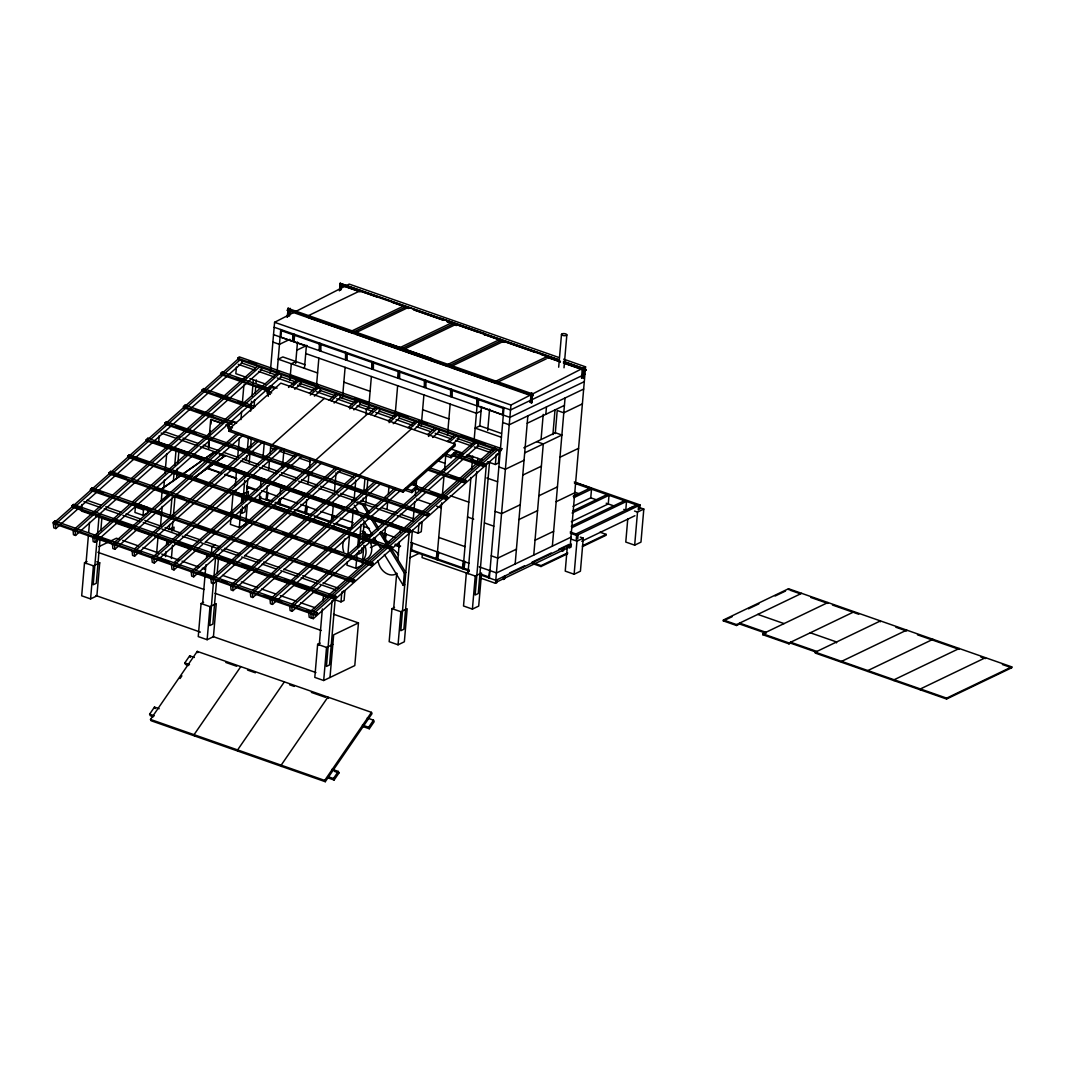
<?xml version="1.0" encoding="UTF-8"?>
<svg xmlns="http://www.w3.org/2000/svg" width="1065" height="1065" viewBox="0 0 1065 1065"><rect width="100%" height="100%" fill="white"/><g stroke="black" fill="none" stroke-linecap="round" stroke-linejoin="round"><path stroke-width="1.5" d="M82.032 504.464L81.473 511.054L92.415 514.874M87.05 561.521L84.521 562.733L81.686 595.801L90.578 598.916L96.888 595.894L99.724 562.826L96.755 561.788M85.985 563.585L88.395 535.549M88.675 532.247L89.527 522.356M90.578 598.916L93.414 565.848L99.724 562.826M97.141 538.61L93.188 584.778L96.289 583.287L100.097 538.77M97.567 533.658L98.978 517.177M100.816 530.53L101.934 517.337M135.401 507.02L134.935 512.451L143.03 515.274L147.529 513.117L147.995 507.686L139.901 504.85L135.401 507.02L143.495 509.842L146.491 508.404M143.03 515.274L143.495 509.842M159.218 435.771L158.658 442.361L168.044 445.636M156.608 553.481L158.033 536.946M205.212 458.389L214.571 451.76L162.319 488.502L161.281 500.723L169.282 495.039M160.482 526.23L162.186 506.434M163.744 488.303L164.449 480.049M165.008 473.459L166.712 453.663M165.514 556.596L165.94 551.643M166.499 545.027L166.925 540.062M167.964 544.135L168.257 540.834M169.242 529.292L169.668 524.339M170.373 516.099L171.931 497.954M173.342 481.46L174.194 471.569M174.753 464.979L176.031 450.136M172.051 531.102L172.903 521.211M173.475 514.608L175.033 496.463M176.577 478.331L177.429 468.427M177.855 463.488L178.987 450.295M171.385 558.539L172.517 545.307M173.795 530.423L174.074 527.122L169.042 529.545M208.354 447.127L208.913 440.644M209.459 434.161L210.71 419.57L221.879 423.018M208.767 448.471L209.326 441.988M210.018 433.894L210.298 430.646M210.857 424.163L211.269 419.304M201.085 603.522L198.25 636.59L207.143 639.706L213.439 636.684L216.275 603.615L209.978 606.637L201.085 603.522L203.601 602.324M202.683 602.723L205.931 564.796M206.504 558.206L206.783 554.905M211.442 553.148L212.002 546.558L215.103 545.08M207.143 639.706L209.978 606.637M213.413 582.701L209.738 625.581L212.84 624.09L216.661 579.573M213.985 576.112L215.543 557.967M217.22 572.97L218.498 558.127M236.417 367.079L235.844 373.669L246.787 377.489M230.972 517.79L230.399 524.406L239.305 527.508L244.338 525.098M231.398 512.824L233.102 492.988M235.272 485.573L236.537 470.73M237.668 457.537L239.372 437.755M240.93 419.61L241.635 411.356M242.341 403.116L243.898 384.971M244.311 380.019L244.604 376.73M239.305 527.508L240.863 509.323M241.422 502.707L241.995 496.104M242.461 506.78L241.901 513.383L245.003 511.892L245.562 505.289M242.887 501.841L244.724 480.395M245.017 477.093L245.296 473.792M246.428 460.599L246.854 455.66M247.28 450.708L248.411 437.515M250.661 411.13L251.513 401.225M251.939 396.287L253.35 379.792M245.988 500.35L247.826 478.904M249.237 462.41L250.089 452.519M250.515 447.566L251.367 437.675M254.056 406.337L254.615 399.748M255.187 393.145L255.746 386.542M256.026 383.254L256.319 379.952M245.602 524.486L247.306 504.65M248.012 496.383L248.438 491.418L242.141 494.44L233.235 491.324L235.764 490.126M268.713 503.865L259.301 500.577L259.94 493.162M260.472 486.905L261.045 480.328M262.882 458.922L264.293 442.468M268.234 396.38L268.526 393.078M268.806 389.79L269.086 386.502L274.344 388.339M270.217 373.322L274.584 322.296L349.214 284.102L558.952 357.521M266.13 499.911L267.328 485.92M268.739 469.452L269.445 461.225M270.151 452.998L270.856 444.757M276.927 373.975L280.734 329.538M266.916 500.177L268.114 492.509M281.519 329.817L280.88 337.219L292.436 341.266L293.075 333.851M287.297 317.303L288.149 308.304L289.334 308.717L288.735 316.265M287.39 317.25L288.149 308.304M289.667 315.826L290.306 308.371L289.374 308.81M278.471 504.224L278.857 499.778M279.256 504.504L279.762 498.58M280.175 493.801L280.734 487.224M282.438 467.468L283.982 449.363M289.906 380.218L291.317 363.764L295.977 361.528M293.234 341.532L293.86 334.13M280.042 504.783L280.548 498.846M294.646 334.41L294.02 341.812L306.92 345.872M295.671 363.405L297.494 341.998M304.457 368.357L306.361 346.138M304.736 513.423L305.921 505.742M319.34 343.05L319.26 350.185M305.522 513.689L306.72 499.698M308.131 483.244L308.837 475.017M309.542 466.776L310.248 458.549M316.318 387.766L318.861 358.133M319.487 350.731L320.126 343.329M306.307 513.969L307.505 506.288M320.911 343.596L320.831 350.744M339.416 290.851L340.241 283.303L558.979 359.863L340.055 283.397M340.241 283.303L340.121 284.635L358.745 291.144M340.534 284.249L339.895 290.173L340.534 284.249L341.466 283.809L340.946 289.773M340.72 289.773L341.239 283.809M320.152 643.114L317.636 644.325L314.801 677.393L323.693 680.508L354.791 665.572L358.452 622.918L333.478 614.186M319.234 645.217L322.349 608.94M323.054 600.7L323.48 595.748M345.606 352.235L345.526 359.384M332.04 519.92L333.265 505.595M334.53 490.792L336.087 472.674M342.437 398.603L345.113 367.332M345.752 359.917L346.391 352.515M332.919 519.014L333.758 515.487M347.177 352.795L347.097 359.93M323.693 680.508L326.529 647.44L332.826 644.405M332.094 600.46L326.436 666.424L329.538 664.933L335.195 598.969M329.99 677.486L333.651 634.833L358.452 622.918M340.986 601.885L341.838 592.007L344.927 590.516L344.088 600.394L340.986 601.885L333.159 599.142M347.243 561.894L346.964 565.196L355.856 568.311L362.153 565.289L363.857 545.44M347.816 555.278L349.506 535.429M351.676 528.027L353.101 511.533M354.232 498.34L355.777 480.195M365.961 414.112L366.373 409.173L369.475 407.695M371.858 361.434L371.778 368.57M368.703 407.802L371.379 376.517M372.018 369.116L372.644 361.701M373.442 361.98L373.362 369.116M355.856 568.311L357.134 553.427M357.694 546.811L358.692 535.242L364.989 532.22L364.563 537.173M358.745 550.871L358.452 554.173L361.554 552.682L361.98 547.743M359.158 545.932L360.995 524.486M362.979 501.402L363.258 498.101M363.831 491.498L364.962 478.305M362.406 542.791L364.097 522.995M365.801 503.213L366.506 494.959M366.932 490.02L367.918 478.465M387.607 345.26L388.658 343.489L432.43 358.798L431.365 360.729L432.43 358.798M383.773 538.025L384.705 533.312M398.124 370.62L398.044 377.769M384.438 539.782L385.503 527.282M387.061 509.177L387.62 502.587M388.326 494.36L389.031 486.119M395.102 415.35L397.644 385.716M398.27 378.301L398.909 370.9M385.171 540.661L386.289 533.871M399.695 371.179L399.628 378.315M404.287 351.064L404.46 349.094L456.552 324.079M392 608.621L389.164 641.689L398.057 644.804L404.354 641.782L407.189 608.714L400.893 611.736L392 608.621L394.516 607.409M393.731 607.862L396.699 573.236M397.831 560.044L399.388 541.899M400.24 532.007L400.52 528.706M398.057 644.804L400.893 611.736M404.74 584.725L403.276 585.417L404.327 573.196L389.817 549.447M409.133 533.419L400.799 630.72L403.888 629.229L412.381 530.277M424.389 379.819L424.309 386.954M413.18 520.013L414.724 501.908M415.297 495.318L415.856 488.728M416.135 485.44L416.561 480.501M421.221 426.186L423.91 394.902M424.536 387.5L425.175 380.085M411.356 550.738L412.554 543.057M425.96 380.365L425.88 387.5M418.172 533.192L419.024 523.314L422.113 521.823L421.274 531.701L418.172 533.192L411.915 530.996M422.326 554.639L422.073 557.607L475.243 576.032L481.54 573.01L478.704 606.078L472.407 609.1L463.515 605.985L466.35 572.917L468.866 571.705M447.846 366.307L448.019 364.337L500.097 339.336L499.924 341.306L447.846 366.307L356.362 334.29L356.535 332.32L408.614 307.306M436.038 559.378L437.236 551.697M450.641 389.005L450.575 396.14M436.823 559.658L441.695 502.866M442.268 496.277L444.092 474.884M444.518 469.945L445.796 455.128M447.486 435.372L450.162 404.101M450.801 396.686L451.44 389.284M437.622 559.924L438.807 552.256M452.226 389.564L452.146 396.699M462.303 568.564L463.501 560.896M476.907 398.204L476.827 405.339M463.089 568.843L470.93 477.493M471.635 469.252L472.754 456.086M473.885 442.92L477.692 398.47M463.874 569.123L465.072 561.441M478.491 398.749L478.411 405.885M484.562 335.195L484.788 333.664L441.016 318.342M485.494 334.743L447.992 321.457M501.415 437.302L475.163 428.103L479.809 425.867L481.46 406.617M467.948 573.809L476.721 471.555M477.573 461.664L477.852 458.363M472.407 609.1L475.243 576.032M487.73 430.553L489.567 409.146M486.465 463.075L475.15 595.015L478.252 593.538L489.567 461.598M487.544 461.757L495.358 464.5L496.21 454.622L499.299 453.131L499.019 450.229M488.569 577.763L489.754 570.081M503.173 407.389L502.534 414.804L479.956 406.431M489.354 578.042L503.958 407.669M481.447 578.388L495.518 583.314L510.947 405.033L585.564 366.839L570.321 544.614M497.195 579.666L496.942 582.622L495.518 583.314M503.678 576.524L503.426 579.493L504.57 578.934L504.823 575.979M515.154 563.997L527.854 415.843M531.728 402.77L530.317 402.357L531.089 393.411L532.021 392.972L530.543 402.357L531.728 402.77L532.487 393.824L531.315 393.411M531.635 402.823L532.487 393.824M287.936 309.835L287.004 310.274L532.114 396.073L533.046 395.621L533.179 394.143L287.976 308.397M547.863 358.08L548.022 356.109L495.944 381.11L495.771 383.08L452.226 367.838L452.385 365.867L504.477 340.867M541.1 439.06L543.217 414.365M533.751 555.065L543.283 443.959L536.72 441.656M545.826 414.325L546.465 406.923M533.259 563.824L540.98 566.527L541.06 565.635L567.698 552.841M552.895 434.587L555.011 409.932M558.672 367.212L561.495 334.357M555.251 433.548L557.221 410.504L563.784 412.807L582.395 403.875M564.011 367.798L566.833 334.929A2.689 1.052 4.9 0 0 563.039 333.611A2.689 1.052 4.9 0 0 562.613 335.382A2.689 1.052 4.9 0 0 566.833 334.929M552.362 546.132L565.062 397.99M562.626 548.235L562.36 551.191L563.518 550.645L563.771 547.676M581.61 377.849L582.236 368.849L583.167 368.41L582.448 377.449L581.477 377.795L583.713 377.809L584.485 368.863L583.713 377.809M567.352 546.318L565.235 571.12L574.128 574.235L580.425 571.213L583.261 538.144L580.292 537.106M566.553 546.611L569.682 547.703L569.935 544.748M563.412 363.019L585.138 370.62L585.351 369.089L563.638 361.488M564.357 362.42L586.07 370.167L564.344 362.566M577.589 484.322L577.669 483.43L590.795 488.023M576.245 539.755L576.618 535.442L640.078 504.97L639.706 509.283M574.128 574.235L576.964 541.166L583.261 538.144M577.696 539.063L578.069 534.736L570.241 531.994M599.981 532.207L606.171 534.377L606.091 535.269L582.409 546.625M625.781 510.068L626.513 501.429L571.878 527.668M627.764 518.908L625.781 542.058L634.673 545.16L640.97 542.138L643.806 509.07L639.359 507.512M634.673 545.16L637.509 512.092L643.806 509.07M638.255 509.989L638.614 505.662L574.448 483.204M740.907 623.358L736.474 625.488L723.335 620.895L723.415 620.003L788.526 588.745L1011.75 666.876L1011.67 667.768L946.572 699.026L815.258 653.058L815.337 652.179L880.436 620.922L880.369 621.8M736.474 625.488L736.541 624.596L801.652 593.338M791.961 642.448L788.992 643.872L762.74 634.687L762.806 633.795L827.918 602.537L827.838 603.416L810.851 597.478M788.446 589.637L788.526 588.745M788.992 643.872L789.072 642.98L854.183 611.723L854.103 612.615L858.736 614.239M836.491 642.874L836.571 641.982L810.305 632.783M841.523 662.257L841.59 661.365L906.701 630.107L906.621 630.999L895.811 627.218M867.775 671.443L867.855 670.564L932.967 639.306M894.041 680.641L894.121 679.75L959.232 648.492L959.152 649.384L932.887 640.185M920.306 689.827L920.386 688.948L985.484 657.691L985.418 658.569L980.772 656.945M946.572 699.026L946.639 698.134L1011.75 666.876M153.387 716.772L150.272 715.68L149.606 714.176L154.465 707.093L159.151 708.718M188.585 665.519L185.47 664.427L184.804 662.923L189.663 655.827L194.349 657.464M150.511 719.447L197.251 651.381L371.459 712.352L372.031 713.63L325.278 781.697L151.084 720.725L150.511 719.447L324.705 780.419L325.278 781.697M180.052 678.538L181.915 675.822M240.797 666.623L194.056 734.69L194.629 735.968M284.355 681.866L237.601 749.933L238.174 751.211M324.705 780.419L371.459 712.352M338.311 771.433L338.976 772.937L334.104 780.019L333.438 778.528L338.311 771.433L332.08 769.25M373.509 720.18L374.174 721.671L369.302 728.766L368.636 727.262L373.509 720.18L367.279 717.996M241.569 360.116L241.848 363.019L55.833 528.56L53.782 527.841L53.25 522.396L54.794 521.011L317.423 612.934L315.972 615.397L53.356 523.487M71.848 505.835L73.405 504.464L336.021 596.373L334.583 598.85L71.954 506.927L71.848 505.835L334.477 597.758L336.021 596.373M90.458 489.288L92.003 487.903L354.618 579.826L353.181 582.289L90.565 490.379L90.458 489.288L353.074 581.21L354.618 579.826M109.056 472.727L110.6 471.356L373.229 563.265L371.778 565.741L109.163 473.819L109.056 472.727L371.672 564.65L373.229 563.265M127.654 456.179L129.211 454.795L391.827 546.718L390.376 549.181L127.76 457.271L127.654 456.179L390.269 548.102L391.827 546.718M146.251 439.619L147.809 438.248L410.424 530.157L408.987 532.633L146.358 440.71L146.251 439.619L408.88 531.541L410.424 530.157M164.862 423.071L166.406 421.687L429.022 513.61L427.584 516.072L164.969 424.163L164.862 423.071L427.478 514.981L429.022 513.61M232.024 424.562L183.566 407.602L183.46 406.511L185.004 405.139L236.59 423.191M252.192 408.561L202.164 391.055L202.057 389.963L203.615 388.579L255.201 406.63M269.232 391.454L220.761 374.494L220.668 373.402L222.212 372.031L270.67 388.991M237.708 358.226L239.266 356.855L501.881 448.764L500.444 451.24L237.814 359.318L237.708 358.226L500.337 450.149L501.881 448.764M54.595 522.382L129.318 455.887L129.211 454.795M130.236 455.061L239.372 357.933M148.421 441.429L55.407 524.206L55.833 528.56M150.897 439.219L240.184 359.757M74.297 529.278L128.852 480.714M131.341 478.505L257.823 365.934M76.347 529.997L149.513 464.886M151.989 462.676L259.887 366.653M73.059 530.383L73.472 534.736L75.535 535.455L261.551 369.914L261.258 367.012M93.986 536.161L129.957 504.158M132.433 501.961L278.764 371.725M150.604 488.329L94.812 537.985L95.224 542.351L93.174 541.632L92.748 537.266M153.094 486.119L279.576 373.549M95.224 542.351L281.24 376.81L280.96 373.895M231.105 429.355L227.99 428.263L227.79 426.213L233.222 421.394L236.337 422.486M270.324 394.463L267.209 393.371L267.009 391.334L272.44 386.502M228.709 429.461L280.801 383.134L455.008 444.105L455.181 445.849L403.089 492.176L228.882 431.205L228.709 429.461L402.916 490.446L455.008 444.105M228.882 431.205L231.132 429.208M113.689 543.057L131.048 527.614M133.524 525.404L168.243 494.506M170.733 492.296L236.457 433.801M288.535 387.447L297.215 379.726M115.739 543.776L151.709 511.772M154.185 509.563L238.507 434.52M291.837 387.061L299.278 380.445M112.451 544.162L112.863 548.528L114.927 549.247L242.66 435.572M294.739 389.218L300.942 383.693L300.663 380.791M134.616 548.848L169.348 517.949M171.824 515.74L256.146 440.697M309.476 393.238L318.155 385.517M152.801 535.229L134.203 551.777L134.629 556.143L132.566 555.411L132.14 551.058M155.277 533.019L190.009 502.121M192.485 499.911L258.209 441.416M310.288 395.062L318.968 387.34M134.629 556.143L262.349 442.468M314.441 396.113L320.632 390.589L320.352 387.687M324.346 398.377L272.267 444.704L272.44 446.448M153.08 556.849L170.44 541.393M172.916 539.196L277.086 446.488M329.165 400.134L336.607 393.518M156.382 556.462L191.101 525.564M193.577 523.354L277.898 448.312M331.228 400.853L338.67 394.236M151.842 557.954L152.268 562.307L154.319 563.026L282.052 449.363M334.13 403.009L340.334 397.485L340.055 394.582M174.021 562.639L295.538 454.489M348.867 407.03L356.309 400.413M192.193 549.007L173.595 565.568L174.021 569.921L171.958 569.203L171.532 564.849M194.669 546.811L298.839 454.103M349.679 408.853L358.359 401.132M174.021 569.921L202.536 544.548M205.013 542.338L301.741 456.246M353.833 409.905L360.023 404.38L359.744 401.478M367.904 413.619L315.812 459.947L315.986 461.691M192.472 570.64L316.478 460.28M368.57 413.926L375.998 407.296M195.774 570.254L317.303 462.103M370.62 414.644L378.062 408.015M191.234 571.745L191.66 576.098L193.71 576.817L321.444 463.142M374.76 415.696L379.726 411.276L379.446 408.374M213.413 576.431L334.942 468.267M388.259 420.821L395.701 414.192M214.225 578.255L338.231 467.894M389.071 422.645L397.764 414.911M210.923 578.641L211.349 582.994L213.413 583.713L241.928 558.326M244.417 556.116L341.133 470.038M393.225 423.684L399.428 418.172L399.135 415.27M231.864 584.419L342.238 486.199M344.714 483.989L355.87 474.058M407.962 427.717L415.403 421.088M356.695 475.882L232.676 586.243L233.102 590.609L231.052 589.89L230.626 585.524M410.012 428.436L417.453 421.807M411.449 428.862L359.371 475.19L359.544 476.934M233.102 590.609L360.835 476.934M414.152 429.475L419.117 425.068L418.838 422.153M252.804 590.21L343.329 509.656M345.805 507.446L374.334 482.059M427.651 434.6L435.092 427.984M253.616 592.034L377.622 481.673M428.476 436.424L437.156 428.702M250.315 592.42L250.741 596.786L252.804 597.505L281.32 572.118M283.809 569.908L380.524 483.829M432.616 437.475L438.82 431.951L438.527 429.049M271.255 598.211L381.629 499.991M384.106 497.781L395.261 487.85M447.353 441.496L454.795 434.879M396.087 489.674L272.081 600.034L272.494 604.401L270.443 603.669L270.017 599.315M449.403 442.215L456.845 435.598M272.494 604.401L400.227 490.725M453.557 443.266L458.509 438.847L458.23 435.944M404.034 489.887L411.822 492.602L411.623 490.552L417.054 485.733L412.381 484.096M451.041 457.724L450.841 455.674L456.273 450.841L456.472 452.891L451.041 457.724L443.253 454.995M411.822 492.602L417.254 487.783L417.054 485.733M292.196 604.001L382.721 523.434M385.197 521.238L474.484 441.775M293.008 605.825L476.548 442.494M289.72 606.211L290.133 610.564L292.196 611.283L320.711 585.91M323.201 583.7L426.12 492.097M428.609 489.887L478.212 445.742L477.919 442.84M494.772 447.327L308.757 612.881L309.183 617.234L313.296 618.672L499.299 453.131L498.46 463.009L495.358 464.5M313.296 611.39L403.821 530.823M406.298 528.613L495.584 449.15M314.108 613.214L424.482 514.994M426.959 512.784L497.635 449.869M315.972 615.397L317.423 612.934M414.924 488.582L446.182 499.525L447.633 497.049L411.676 484.469M427.265 469.838L464.793 482.964L466.23 480.501L430.273 467.921M452.119 455.474L483.39 466.417L484.828 463.941L453.57 452.998M446.182 499.525L447.633 497.049M464.793 482.964L466.23 480.501M483.39 466.417L484.828 463.941M201.205 461.238L162.319 488.502M194.615 477.067L225.407 455.54L216.075 462.17M194.735 477.306L213.399 464.06M360.689 290.532L308.61 315.546L308.437 317.516L351.982 332.759L352.156 330.789L404.247 305.775L404.074 307.758L353.487 332.04M289.88 339.349L279.456 344.354L272.893 342.051M296.789 350.239L306.813 345.419M410.531 351.29L409.559 353.181L410.411 352.622M484.668 334.996L485.507 334.596M98.938 546.625L107.698 542.418M110.614 541.02L116.444 538.224L119.573 539.316M246.894 488.941L249.862 487.517M497.275 382.362L546.358 358.798M260.992 496.929L259.567 497.608L270.523 501.442M259.301 500.577L260.739 499.884M481.074 411.063L476.428 413.287L305.722 353.54M582.369 368.903L583.207 368.49M585.138 370.62L586.07 370.021M584.938 374.241L510.521 409.958L274.171 327.235M530.317 402.357L531.382 401.958L530.543 402.357M584.299 381.643L509.895 417.373L273.532 334.65M583.66 389.058L509.256 424.775L502.693 422.486M351.663 500.949L353.114 500.244M332.187 514.941L331.069 521.717L314.095 515.779M527.228 423.258L564.423 405.392M356.309 502.573L362.499 504.73L363.95 504.038L369.076 512.425M523.834 447.846L555.318 432.723L561.881 435.026L524.686 452.891M524.047 460.293L505.449 469.226L498.873 466.923M366.453 537.093L369.435 535.655M372.577 539.236L375.559 537.798M370.434 547.556L377.889 543.975M522.782 475.11L541.379 466.177M559.977 457.244L578.588 448.312M410.97 542.511L469.146 563.332M520.239 504.743L501.628 513.663L495.065 511.373M538.837 495.811L557.434 486.878M410.012 557.687L418.958 553.401M404.327 573.196L405.778 572.504L391.268 548.741M518.961 519.547L537.572 510.628M556.17 501.695L574.767 492.762M573.196 496.25L589.438 488.449M574.528 495.837L578.961 493.707M573.782 497.688L591.501 489.181L590.755 497.821L573.037 506.328M572.983 510.894L606.957 494.586M572.091 513.024L609.007 495.305L608.261 503.945L571.346 521.677M516.432 549.181L497.821 558.113L491.258 555.81M535.029 540.248L553.627 531.315M571.293 526.243L624.463 500.71M575.566 534.177L636.564 504.943M628.616 508.99L632.397 507.166M570.96 537.199L496.556 572.93L479.17 566.846M509.669 572.93L524.513 565.808M531.928 562.24L551.231 552.988M558.646 549.42L569.043 544.428L568.79 547.397L497.541 581.596M495.771 580.345L571.359 544.055L571.106 547.024L569.682 547.703M581.756 541.246L634.926 515.726M582.488 545.746L606.171 534.377M540.98 566.527L567.618 553.733M723.335 620.895L732.214 616.635M748.495 608.821L758.852 603.842M775.134 596.027L785.491 591.048M762.74 634.687L765.695 633.262M563.651 359.158L585.564 366.839M563.545 361.541L585.257 369.142M340.96 284.235L409.226 308.118M413.872 309.755L443.346 320.072M447.979 321.617L477.679 332.014M483.683 334.184L559.697 360.795M340.946 284.382L376.637 296.869M392.146 302.3L409.213 308.278M413.859 309.902L443.346 320.219M447.992 321.843L455.753 324.559M483.67 334.33L534.87 352.249M541.073 354.419L559.684 360.942M447.154 321.87L456.539 325.145M403.728 306.893L408.388 308.531M450.269 323.188L456.472 325.358M498.367 340.015L504.57 342.185M546.452 356.855L560.416 361.741M563.518 362.819L585.244 370.42M340.015 284.821L360.183 291.89M403.622 307.093L406.724 308.171M451.72 323.92L456.366 325.544M498.26 340.214L504.464 342.384M546.345 357.041L560.31 361.927M388.445 344.86L432.217 360.183M287.856 309.729L533.046 395.621M274.584 322.296L510.947 405.033M280.654 330.43L503.878 408.561M305.242 364.776L282.837 356.935L278.191 359.171L317.583 372.95M479.809 425.867L501.429 433.442M343.849 382.149L370.114 391.334M422.632 409.719L448.897 418.918M248.744 361.221L256.558 363.964M290.958 375.998L314.401 384.199M355.044 398.43L369.116 403.355M397.258 413.207L408.201 417.027M419.144 420.861L426.959 423.59M461.345 435.638L484.788 443.839M241.356 362.846L255.414 367.771M260.1 369.409L275.728 374.88M280.414 376.517L296.043 381.989M299.172 383.08L316.358 389.098M319.473 390.189L335.102 395.661M339.788 397.298L355.417 402.77M360.103 404.407L374.174 409.333M378.86 410.97L394.503 416.455M399.202 418.092L414.844 423.564M417.973 424.655L433.615 430.14M438.301 431.778L453.943 437.249M457.071 438.354L472.714 443.825M477.413 445.463L493.055 450.934M238.254 364.337L255.44 370.354M258.569 371.445L274.198 376.917M277.313 378.008L294.499 384.026M297.628 385.117L313.256 390.589M316.385 391.68L333.571 397.698M336.686 398.789L352.315 404.261M357.001 405.898L372.63 411.37M375.759 412.461L392.972 418.478M396.1 419.583L413.3 425.601M416.428 426.692L430.513 431.618M435.199 433.269L450.841 438.74M455.54 440.378L471.183 445.862M474.311 446.954L489.953 452.425M574.328 481.952L640.078 504.97M634.54 511.054L637.509 512.092M249.902 378.581L265.531 384.052M270.217 385.69L277.113 388.139M450.042 448.671L462.516 452.998M467.202 454.635L482.232 459.894M575.273 492.389L578.402 493.494M590.915 497.874L597.185 500.071M606.211 503.226L614.399 506.088M623.784 509.376L626.926 510.468M455.62 451.786L463.342 454.489M466.443 455.567L472.62 457.737M236.39 378.035L244.204 380.777M258.276 385.703L269.219 389.524M470.863 460.107L484.934 465.032M220.668 373.402L269.125 390.362M453.584 454.928L483.284 465.325M267.009 391.334L271.682 392.958M446.168 454.036L450.841 455.674M437.356 460.652L445.09 463.355M486.798 477.959L497.608 481.739M789.911 590.143L800.121 593.724M832.471 605.04L852.559 612.069M917.444 634.78L931.343 639.652M1002.405 664.52L1011.67 667.768M216.222 394.05L230.293 398.976M238.107 401.705L242.793 403.342M450.708 476.122L464.779 481.047M202.057 389.963L253.643 408.015M428.729 469.292L464.686 481.873M570.347 533.245L576.618 535.442M413.193 482.711L416.282 483.79M450.269 495.691L468.813 502.174M571.026 539.09L576.964 541.166M196.053 410.052L213.253 416.069M430.54 492.123L447.739 498.14M183.46 406.511L231.917 423.471M416.375 488.036L446.075 498.433M210.71 419.57L221.32 423.284M225.86 424.868L228.895 425.933M227.79 426.213L232.463 427.85M405.392 488.382L411.623 490.552M757.787 614.399L784.053 623.597M270.577 448.059L274.943 449.59M279.323 451.121L294.512 456.432M299.145 458.056L309.968 461.837M337.778 471.569L353.221 476.987M416.561 499.152L430.46 504.011M436.637 506.181L441.269 507.805M467.535 516.991L473.712 519.161M484.535 522.942L493.801 526.19M175.898 426.067L196.213 433.175M239.984 448.498L254.056 453.424M282.185 463.262L293.128 467.096M304.071 470.93L311.899 473.659M346.285 485.693L363.485 491.711M410.371 508.125L424.442 513.05M723.415 620.003L736.541 624.596M762.806 633.795L789.072 642.98M815.337 652.179L946.639 698.134M164.17 431.538L179.799 437.009M182.927 438.101L198.569 443.572M203.255 445.223L218.884 450.695M223.57 452.332L237.641 457.258M242.341 458.895L257.97 464.367M262.656 466.004L278.298 471.476M281.413 472.58L297.055 478.052M301.741 479.689L317.37 485.161M320.498 486.252L337.698 492.27M340.827 493.375L356.455 498.846M361.155 500.483L376.784 505.955M381.47 507.592L397.112 513.064M400.227 514.155L414.298 519.081M533.339 562.932L541.06 565.635M161.068 433.029L176.697 438.5M179.825 439.592L197.025 445.609M200.153 446.701L217.353 452.718M219.217 453.384L236.111 459.295M240.797 460.932L256.439 466.403M259.554 467.495L276.754 473.512M279.882 474.617L295.511 480.089M298.639 481.18L315.839 487.198M318.968 488.289L334.596 493.761M337.725 494.852L354.925 500.87M357.76 501.868L373.682 507.446M376.81 508.538L394.01 514.555M397.139 515.646L412.767 521.118M213.12 452.452L216.208 453.53M219.31 454.622L223.956 456.246M438.74 537.426L464.992 546.625M175.858 448.378L188.359 452.745M193.058 454.396L204.001 458.23M214.944 462.05L229.015 466.976M232.13 468.068L247.772 473.539M252.458 475.19L268.087 480.661M272.786 482.299L286.858 487.224M293.101 489.407L307.173 494.333M311.872 495.984L325.93 500.909M332.187 503.093L344.701 507.473M350.944 509.656L357.201 511.852M371.272 516.778L383.773 521.144M390.03 523.341L405.672 528.812M155.73 442.068L172.929 448.085M197.93 456.845L202.63 458.482M219.816 464.5L230.759 468.334M262.03 479.277L276.101 484.202M283.916 486.931L288.602 488.569M326.116 501.708L343.316 507.725M368.33 516.485L373.016 518.122M390.216 524.14L401.159 527.974M207.103 467.934L219.23 472.168M225.287 474.298L235.884 477.999M206.543 468.201L221.693 473.499M224.728 474.564L236.843 478.797M261.511 490.659L277.659 496.317M281.44 497.635L297.654 503.306M300.743 504.384L316.971 510.068M320.831 511.426L337.046 517.097M340.134 518.176L353.261 522.769M363.311 526.296L369.488 528.453M380.312 532.234L394.982 537.372M246.574 486.173L257.464 489.993M246.601 487.104L255.853 490.339M362.02 531.182L364.989 532.22M266.197 499.019L272.773 501.309M275.662 502.321L291.69 507.938M296.323 509.563L311.779 514.967M335.728 523.354L351.157 528.759M364.297 533.352L370.474 535.509M385.929 540.927L389.803 542.271M395.195 544.162L400.6 546.052M410.637 549.567L469.346 570.121M480.155 573.902L489.434 577.15M274.877 502.973L290.905 508.577M294.033 509.669L310.155 515.314M314.401 516.805L330.243 522.343M333.212 523.381L350.438 529.412M364.217 534.244L370.407 536.401M395.115 545.054L399.748 546.678M410.571 550.459L469.266 571.013M480.089 574.794L495.917 580.332M273.412 505.502L287.51 510.441M293.78 512.638L307.878 517.577M312.578 519.214L328.246 524.699M332.959 526.35L347.057 531.289M351.277 532.646L358.692 535.242M132.433 456.978L149.633 462.995M174.647 471.755L185.59 475.589M196.532 479.41L207.475 483.244M238.733 494.187L262.19 502.387M302.833 516.618L320.019 522.635M345.033 531.395L355.976 535.216M366.919 539.05L377.862 542.884M112.278 472.993L126.336 477.905M154.478 487.757L168.55 492.682M176.364 495.425L184.178 498.154M218.578 510.188L238.893 517.31M260.779 524.965L265.465 526.603M282.664 532.62L296.736 537.545M324.865 547.397L338.936 552.322M346.751 555.065L354.565 557.794M103.052 492.829L92.109 488.995L92.003 487.903M134.31 503.772L151.51 509.789M156.196 511.426L160.895 513.064M198.41 526.203L215.609 532.22M240.61 540.967L248.425 543.709M262.496 548.635L273.439 552.469M304.71 563.412L321.896 569.429M326.596 571.066L331.282 572.704M86.984 500.231L101.042 505.156M105.728 506.794L121.357 512.265M126.043 513.902L141.672 519.374M144.8 520.466L161.987 526.483M165.102 527.574L180.731 533.046M185.417 534.683L201.045 540.155M205.731 541.792L219.803 546.718M224.489 548.355L240.131 553.84M244.83 555.477L260.472 560.949M263.601 562.04L279.243 567.525M283.929 569.163L299.571 574.634M302.7 575.739L318.342 581.21M323.028 582.848L338.67 588.319M83.882 501.721L101.069 507.739M104.197 508.83L119.826 514.302M122.941 515.393L140.127 521.411M143.256 522.502L158.885 527.974M162.013 529.065L179.2 535.083M182.315 536.174L197.944 541.646M201.072 542.737L218.258 548.755M221.387 549.846L238.6 555.863M241.728 556.968L258.928 562.986M262.057 564.077L276.141 569.003M280.827 570.654L298.04 576.671M301.169 577.763L316.811 583.247M319.939 584.339L335.582 589.81M75.069 506.101L79.755 507.739M114.155 519.773L134.47 526.882M178.241 542.205L192.312 547.13M220.455 556.982L231.398 560.816M242.341 564.636L250.155 567.379M284.541 579.413L307.985 587.614M95.531 515.966L111.159 521.437M115.845 523.075L131.474 528.546M134.603 529.638L150.218 535.109M154.904 536.747L170.533 542.218M175.219 543.856L190.848 549.327M193.976 550.419L209.699 555.93M214.291 557.528L229.934 563.012M233.062 564.104L250.262 570.121M253.39 571.226L269.032 576.697M273.732 578.335L289.374 583.806M294.06 585.457L308.144 590.383M312.83 592.02L327.86 597.279M122.688 540.408L138.304 545.866M142.99 547.516L158.605 552.975M161.72 554.066L178.907 560.084M182.022 561.175L199.195 567.179M202.323 568.271L205.439 569.376M222.612 575.38L236.67 580.305M241.356 581.943L256.971 587.401M261.657 589.038L275.702 593.964M280.388 595.601L296.003 601.059M300.689 602.71L314.734 607.622M93.986 535.788L111.186 541.805M136.187 550.552L140.886 552.202M158.073 558.22L169.016 562.04M200.287 572.983L214.358 577.909M222.172 580.651L226.858 582.289M264.373 595.415L281.573 601.432M306.587 610.192L311.273 611.829M53.25 522.396L315.866 614.319M97.887 552.309L204.067 589.478M214.984 593.298L321.164 630.467M84.521 562.733L93.414 565.848M317.636 644.325L326.529 647.44M95.797 595.508L200.406 632.117M212.893 636.497L315.946 672.561M225.82 662.457L236.71 666.264M247.599 670.071L255.374 672.8M289.587 684.782L294.26 686.406M311.366 692.396L325.371 697.295M184.804 662.923L189.477 664.56M362.406 725.092L368.636 727.262M363.072 726.583L369.302 728.766M334.304 771.3L338.976 772.937M149.606 714.176L154.279 715.813M328.766 776.891L333.438 778.528M327.874 777.836L334.104 780.019M373.336 519.401L378.461 527.787M381.03 531.981L387.86 543.163M362.499 504.73L367.611 513.117M371.033 518.708L377.862 529.891M379.566 532.686L387.247 545.253M354.246 505.169L358.546 512.212M360.263 515.021L361.98 517.843M363.711 520.652L372.311 534.736M374.028 537.545L380.911 548.808M384.359 554.452L403.276 585.417M328.473 698.387L327.9 697.109L281.16 765.176L281.732 766.454M197.251 651.381L197.824 652.659M189.663 655.827L190.342 657.331M154.465 707.093L155.144 708.584M500.337 450.149L500.444 451.24M427.478 514.981L427.584 516.072M408.88 531.541L408.987 532.633M390.269 548.102L390.376 549.181M371.672 564.65L371.778 565.741M353.074 581.21L353.181 582.289M334.477 597.758L334.583 598.85M312.87 614.319L313.296 618.672M310.807 613.6L311.233 617.953M291.77 606.93L292.196 611.283M252.378 593.138L252.804 597.505M222.212 372.031L222.319 373.109M203.615 388.579L203.721 389.67M212.987 579.36L213.413 583.713M185.004 405.139L185.11 406.218M193.284 572.464L193.71 576.817M166.406 421.687L166.513 422.778M147.809 438.248L147.915 439.326M153.892 558.672L154.319 563.026M110.6 471.356L110.707 472.434M114.501 544.881L114.927 549.247M73.405 504.464L73.512 505.555M75.109 531.102L75.535 535.455M54.794 521.011L54.901 522.103M402.916 490.446L403.089 492.176M396.526 545.506A14.258 10.97 64.4 0 1 399.481 547.051M396.832 573.489A14.258 10.97 64.4 0 1 378.022 560.563M391.827 548.661A14.258 10.97 64.4 0 1 398.643 555.051M364.337 534.75A14.258 10.97 64.4 0 1 366.999 537.066M369.795 541.1A14.258 10.97 64.4 0 1 364.789 559.644M343.729 551.83A14.258 10.97 64.4 0 1 345.007 538.797M365.069 546.132A14.258 10.97 64.4 0 1 363.791 559.152M400.081 347.563L399.921 349.533L451.999 324.532L452.172 322.549L400.081 347.563M739.643 623.105L739.576 623.997L765.828 633.196L765.908 632.304L739.643 623.105M790.616 642.235L790.55 643.127L816.802 652.326L816.882 651.434L790.616 642.235"/></g></svg>
